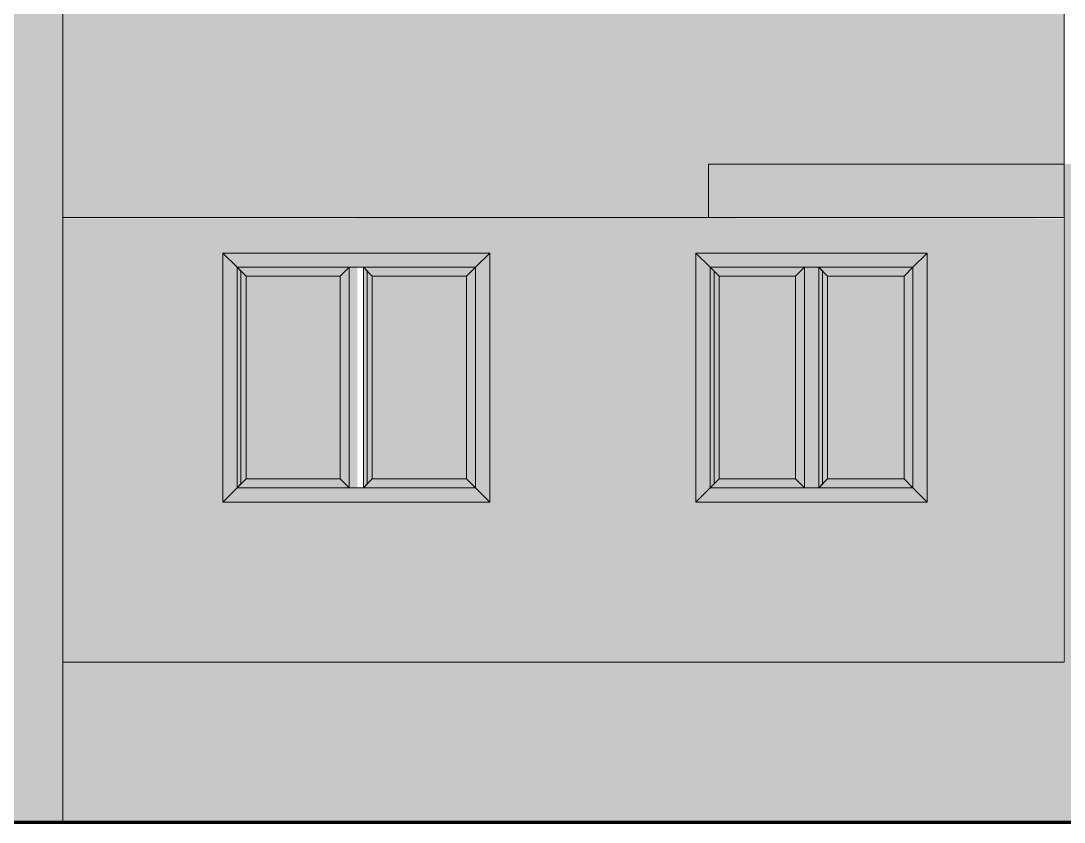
# Paper-space layout 'Лист1' of a CAD drawing. Header units: millimetres. Extents: x 141 to 459, y 101 to 382.
# Drawn here: x 226.2 to 284.9, y 101.4 to 146.5 of the extents above; entities that cross this region are included whole.
import ezdxf

# ---------------------------------------------------------------- set-up
doc = ezdxf.new("R2010")
doc.units = ezdxf.units.MM
for name, color, linetype, lineweight in [('окна', 10, 'Continuous', 13), ('ТОЛСТЫЕ3', 7, 'Continuous', 50), ('ТОНКИЕе', 7, 'Continuous', 13)]:
    doc.layers.add(name, color=color, linetype=linetype, lineweight=lineweight)
doc.layers.add('тонкие', color=7, linetype='Continuous')

psp = doc.layouts.new('Лист1')

# ---------------------------------------------------------------- hatches: boundary and pattern name
at = {"layer": 'окна', "true_color": 0x9b93a5, "transparency": 33554687}
h = psp.add_hatch(color=253, dxfattribs=at)
h.dxf.hatch_style = 1
h.paths.add_polyline_path([(224.806, 121.798), (221.357, 121.798), (221.357, 119.405), (200.286, 119.405), (200.286, 121.792), (191.422, 121.792), (191.422, 119.357), (181.151, 119.357), (181.151, 110.444), (224.806, 110.444)])
h.paths.add_polyline_path([(284.846, 135.381), (245.106, 135.425), (245.106, 133.442), (252.606, 133.442), (252.606, 119.442), (245.106, 119.442), (245.156, 110.444), (256.618, 110.444), (264.206, 110.444), (284.846, 110.444)])
h.paths.add_polyline_path([(264.206, 119.442), (264.206, 133.442), (277.206, 133.442), (277.206, 119.442)], flags=16)
h.paths.add_polyline_path([(430.156, 135.444), (338.701, 135.444), (338.701, 117.327), (396.356, 114.444), (411.356, 114.444), (411.356, 110.444), (430.156, 110.444)])
h.paths.add_polyline_path([(385.256, 133.444), (406.256, 133.444), (406.256, 119.444), (385.256, 119.444)], flags=16)
at = {"layer": 'окна', "true_color": 0x594a64, "transparency": 33554687}
h = psp.add_hatch(color=251, dxfattribs=at)
h.dxf.hatch_style = 1
h.paths.add_polyline_path([(160.806, 110.444), (157.856, 110.444), (157.856, 104.444), (157.856, 101.444), (160.806, 101.444)])
h.paths.add_polyline_path([(164.606, 110.444), (164.606, 104.444), (164.606, 101.444), (224.806, 101.444), (224.806, 110.444)])
h.paths.add_polyline_path([(228.606, 110.444), (228.606, 101.444), (237.606, 101.444), (256.358, 101.444), (264.206, 101.444), (284.906, 101.444), (284.906, 110.444), (277.206, 110.444), (264.206, 110.444), (256.618, 110.444)])
h.paths.add_polyline_path([(288.706, 101.444), (291.356, 101.444), (291.356, 110.444), (288.706, 110.444)])
h.paths.add_polyline_path([(430.156, 101.444), (430.156, 110.444), (415.956, 110.444), (414.206, 110.444), (411.356, 110.444), (411.356, 107.944), (411.356, 107.444), (411.356, 101.444)])
h.paths.add_polyline_path([(411.356, 107.444), (411.356, 107.944), (411.356, 110.444), (404.167, 110.444), (404.167, 107.444)])
h.paths.add_polyline_path([(404.167, 107.444), (404.167, 110.444), (396.356, 110.444), (396.356, 107.444)])
h.paths.add_polyline_path([(386.293, 109.941), (386.293, 108.947), (396.356, 108.444), (396.356, 110.444)])
h.paths.add_polyline_path([(396.356, 107.444), (396.356, 107.944), (386.293, 108.447), (386.293, 107.947)])
h.paths.add_polyline_path([(376.306, 108.947), (376.306, 108.447), (386.293, 107.947), (386.293, 108.447)])
h.paths.add_polyline_path([(376.356, 109.444), (386.293, 108.947), (386.293, 109.941)])
h.paths.add_polyline_path([(396.356, 110.444), (386.293, 110.444), (386.293, 109.941)], flags=17)
h.paths.add_polyline_path([(386.293, 109.941), (386.293, 110.444), (376.306, 110.444), (376.306, 109.447), (376.356, 109.444)])
h.paths.add_polyline_path([(371.356, 109.194), (366.356, 108.944), (376.306, 108.447), (376.306, 108.947)])
h.paths.add_polyline_path([(376.306, 109.447), (376.306, 110.444), (366.318, 110.444), (366.318, 109.946)])
h.paths.add_polyline_path([(366.318, 109.446), (366.318, 108.946), (366.356, 108.944), (371.356, 109.194)])
h.paths.add_polyline_path([(366.318, 108.946), (366.318, 109.446), (356.331, 109.946), (356.331, 109.446)])
h.paths.add_polyline_path([(366.318, 109.946), (366.318, 110.444), (356.356, 110.444)])
h.paths.add_polyline_path([(356.331, 109.446), (356.331, 109.946), (346.356, 110.444), (346.343, 110.444), (346.343, 109.945)])
h.paths.add_polyline_path([(346.343, 109.945), (346.343, 110.444), (338.701, 110.444), (338.701, 110.327)])
at = {"layer": 'тонкие', "true_color": 0x5d515c, "transparency": 33554687}
h = psp.add_hatch(color=251, dxfattribs=at)
h.dxf.hatch_style = 1
h.paths.add_polyline_path([(245.156, 119.444), (237.606, 119.444), (237.603, 133.444), (245.106, 133.444), (245.106, 135.393), (228.606, 135.393), (228.606, 110.444), (245.156, 110.444)])
h.paths.add_polyline_path([(181.288, 119.444), (170.356, 119.444), (170.356, 133.444), (191.356, 133.444), (191.356, 121.791), (200.304, 121.806), (200.356, 133.444), (221.356, 133.444), (221.356, 121.806), (224.806, 121.806), (224.806, 138.444), (164.606, 138.444), (164.606, 110.444), (181.222, 110.444)])
at = {"layer": 'тонкие', "transparency": 33554687}
h = psp.add_hatch(color=7, dxfattribs=at)
h.dxf.hatch_style = 1
h.paths.add_polyline_path([(238.406, 120.242), (238.62, 120.456), (238.62, 132.427), (238.406, 132.642)])
h = psp.add_hatch(color=7, dxfattribs=at)
h.dxf.hatch_style = 1
h.paths.add_polyline_path([(238.406, 120.242), (238.62, 120.456), (238.62, 132.427), (238.406, 132.642)])
h = psp.add_hatch(color=7, dxfattribs=at)
h.dxf.hatch_style = 1
h.paths.add_polyline_path([(245.506, 120.242), (245.72, 120.456), (245.72, 132.427), (245.506, 132.642)])
h = psp.add_hatch(color=7, dxfattribs=at)
h.dxf.hatch_style = 1
h.paths.add_polyline_path([(245.506, 120.242), (245.72, 120.456), (245.72, 132.427), (245.506, 132.642)])
h = psp.add_hatch(color=7, dxfattribs=at)
h.dxf.hatch_style = 1
h.paths.add_polyline_path([(265.006, 120.242), (265.22, 120.456), (265.22, 132.427), (265.006, 132.642)])
h = psp.add_hatch(color=7, dxfattribs=at)
h.dxf.hatch_style = 1
h.paths.add_polyline_path([(265.006, 120.242), (265.22, 120.456), (265.22, 132.427), (265.006, 132.642)])
h = psp.add_hatch(color=7, dxfattribs=at)
h.dxf.hatch_style = 1
h.paths.add_polyline_path([(271.106, 120.242), (271.32, 120.456), (271.32, 132.427), (271.106, 132.642)])
h = psp.add_hatch(color=7, dxfattribs=at)
h.dxf.hatch_style = 1
h.paths.add_polyline_path([(271.106, 120.242), (271.32, 120.456), (271.32, 132.427), (271.106, 132.642)])
at = {"layer": 'тонкие', "true_color": 0x433240, "transparency": 33554687}
h = psp.add_hatch(color=229, dxfattribs=at)
h.dxf.hatch_style = 1
h.paths.add_polyline_path([(245.222, 110.444), (228.606, 110.444), (228.606, 101.444), (245.156, 101.444)])
at = {"layer": 'ТОНКИЕе', "true_color": 0xf7f7f7, "transparency": 33554687}
h = psp.add_hatch(color=7, dxfattribs=at)
h.dxf.hatch_style = 1
h.paths.add_polyline_path([(164.606, 334.444), (164.606, 364.444), (160.806, 364.444), (160.806, 138.444), (160.806, 135.444), (160.806, 104.444), (160.806, 101.444), (164.606, 101.444), (164.606, 110.444)])
h.paths.add_polyline_path([(228.606, 334.444), (228.606, 364.444), (224.806, 364.444), (224.806, 333.644), (224.806, 331.444), (224.806, 104.444), (224.806, 101.444), (228.606, 101.444), (228.606, 138.444)])
h.paths.add_polyline_path([(338.701, 138.444), (284.906, 138.444), (284.906, 110.444), (284.906, 101.444), (288.706, 101.444), (288.706, 134.644), (333.356, 134.644), (334.901, 134.644), (334.901, 117.444), (336.356, 117.444), (338.701, 117.327)])
h.paths.add_polyline_path([(284.906, 138.444), (264.906, 138.444), (264.906, 135.444), (284.906, 135.444)])
at = {"layer": 'ТОНКИЕе', "true_color": 0x783b4a}
h = psp.add_hatch(color=247, dxfattribs=at)
h.dxf.hatch_style = 1
h.paths.add_polyline_path([(245.156, 315.444), (237.606, 315.444), (237.606, 329.444), (245.106, 329.444), (245.106, 347.944), (228.606, 364.444), (228.606, 135.443), (245.106, 135.444), (245.106, 147.444), (237.606, 147.444), (237.606, 161.444), (245.156, 161.444), (245.156, 175.444), (237.606, 175.444), (237.606, 189.444), (245.156, 189.444), (245.156, 203.444), (237.606, 203.444), (237.606, 217.444), (245.156, 217.444), (245.156, 231.444), (237.606, 231.444), (237.606, 245.444), (245.156, 245.444), (245.156, 259.444), (237.606, 259.444), (237.606, 273.444), (245.156, 273.444), (245.156, 287.444), (237.606, 287.444), (237.606, 301.444), (245.156, 301.444)])
at = {"layer": 'ТОНКИЕе', "true_color": 0xb15964, "transparency": 33554687}
h = psp.add_hatch(color=245, dxfattribs=at)
h.dxf.hatch_style = 1
h.paths.add_polyline_path([(284.906, 334.444), (264.206, 334.444), (245.106, 334.444), (245.106, 329.444), (252.606, 329.444), (252.606, 315.444), (245.106, 315.444), (245.106, 301.444), (252.606, 301.444), (252.606, 287.444), (245.106, 287.444), (245.106, 273.444), (252.606, 273.444), (252.606, 259.444), (245.106, 259.444), (245.106, 245.444), (252.606, 245.444), (252.606, 231.444), (245.106, 231.444), (245.106, 217.444), (252.606, 217.444), (252.606, 203.444), (245.106, 203.444), (245.106, 189.444), (252.606, 189.444), (252.606, 175.444), (245.106, 175.444), (245.106, 161.444), (252.606, 161.444), (252.606, 147.444), (245.106, 147.444), (245.106, 135.444), (264.206, 135.444), (264.906, 135.444), (264.906, 138.444), (284.906, 138.444)])
h.paths.add_polyline_path([(264.206, 147.444), (264.206, 161.444), (277.206, 161.444), (277.206, 147.444)], flags=16)
h.paths.add_polyline_path([(265.006, 148.244), (265.006, 160.644), (276.406, 160.644), (276.406, 148.244)], flags=0)
h.paths.add_polyline_path([(265.22, 148.459), (265.22, 160.43), (265.256, 160.394), (265.506, 160.144), (269.806, 160.144), (270.306, 160.644), (271.106, 160.644), (271.32, 160.43), (271.356, 160.394), (271.606, 160.144), (275.906, 160.144), (275.906, 148.744), (271.606, 148.744), (271.106, 148.244), (271.106, 160.644), (270.306, 160.644), (270.306, 148.244), (269.806, 148.744), (265.506, 148.744)], flags=0)
h.paths.add_polyline_path([(264.206, 175.444), (264.206, 189.444), (277.206, 189.444), (277.206, 175.444)], flags=16)
h.paths.add_polyline_path([(265.006, 176.244), (265.006, 188.644), (276.406, 188.644), (276.406, 176.244)], flags=0)
h.paths.add_polyline_path([(265.22, 176.459), (265.22, 188.43), (265.256, 188.394), (265.506, 188.144), (269.806, 188.144), (270.306, 188.644), (271.106, 188.644), (271.32, 188.43), (271.356, 188.394), (271.606, 188.144), (275.906, 188.144), (275.906, 176.744), (271.606, 176.744), (271.106, 176.244), (271.106, 188.644), (270.306, 188.644), (270.306, 176.244), (269.806, 176.744), (265.506, 176.744)], flags=0)
h.paths.add_polyline_path([(264.206, 203.444), (264.206, 217.444), (277.206, 217.444), (277.206, 203.444)], flags=16)
h.paths.add_polyline_path([(265.006, 204.244), (265.006, 216.644), (276.406, 216.644), (276.406, 204.244)], flags=0)
h.paths.add_polyline_path([(265.22, 204.459), (265.22, 216.43), (265.256, 216.394), (265.506, 216.144), (269.806, 216.144), (270.306, 216.644), (271.106, 216.644), (271.32, 216.43), (271.356, 216.394), (271.606, 216.144), (275.906, 216.144), (275.906, 204.744), (271.606, 204.744), (271.106, 204.244), (271.106, 216.644), (270.306, 216.644), (270.306, 204.244), (269.806, 204.744), (265.506, 204.744)], flags=0)
h.paths.add_polyline_path([(264.206, 231.444), (264.206, 245.444), (277.206, 245.444), (277.206, 231.444)], flags=16)
h.paths.add_polyline_path([(265.006, 232.244), (265.006, 244.644), (276.406, 244.644), (276.406, 232.244)], flags=0)
h.paths.add_polyline_path([(265.22, 232.459), (265.22, 244.43), (265.256, 244.394), (265.506, 244.144), (269.806, 244.144), (270.306, 244.644), (271.106, 244.644), (271.32, 244.43), (271.356, 244.394), (271.606, 244.144), (275.906, 244.144), (275.906, 232.744), (271.606, 232.744), (271.106, 232.244), (271.106, 244.644), (270.306, 244.644), (270.306, 232.244), (269.806, 232.744), (265.506, 232.744)], flags=0)
h.paths.add_polyline_path([(264.206, 259.444), (264.206, 273.444), (277.206, 273.444), (277.206, 259.444)], flags=16)
h.paths.add_polyline_path([(265.006, 260.244), (265.006, 272.644), (276.406, 272.644), (276.406, 260.244)], flags=0)
h.paths.add_polyline_path([(265.22, 260.459), (265.22, 272.43), (265.256, 272.394), (265.506, 272.144), (269.806, 272.144), (270.306, 272.644), (271.106, 272.644), (271.32, 272.43), (271.356, 272.394), (271.606, 272.144), (275.906, 272.144), (275.906, 260.744), (271.606, 260.744), (271.106, 260.244), (271.106, 272.644), (270.306, 272.644), (270.306, 260.244), (269.806, 260.744), (265.506, 260.744)], flags=0)
h.paths.add_polyline_path([(264.206, 287.444), (264.206, 301.444), (277.206, 301.444), (277.206, 287.444)], flags=16)
h.paths.add_polyline_path([(265.006, 288.244), (265.006, 300.644), (276.406, 300.644), (276.406, 288.244)], flags=0)
h.paths.add_polyline_path([(265.22, 288.459), (265.22, 300.43), (265.256, 300.394), (265.506, 300.144), (269.806, 300.144), (270.306, 300.644), (271.106, 300.644), (271.32, 300.43), (271.356, 300.394), (271.606, 300.144), (275.906, 300.144), (275.906, 288.744), (271.606, 288.744), (271.106, 288.244), (271.106, 300.644), (270.306, 300.644), (270.306, 288.244), (269.806, 288.744), (265.506, 288.744)], flags=0)
h.paths.add_polyline_path([(264.206, 315.444), (264.206, 329.444), (277.206, 329.444), (277.206, 315.444)], flags=16)
h.paths.add_polyline_path([(265.006, 316.244), (265.006, 328.644), (276.406, 328.644), (276.406, 316.244)], flags=0)
h.paths.add_polyline_path([(265.22, 316.459), (265.22, 328.43), (265.256, 328.394), (265.506, 328.144), (269.806, 328.144), (270.306, 328.644), (271.106, 328.644), (271.32, 328.43), (271.356, 328.394), (271.606, 328.144), (275.906, 328.144), (275.906, 316.744), (271.606, 316.744), (271.106, 316.244), (271.106, 328.644), (270.306, 328.644), (270.306, 316.244), (269.806, 316.744), (265.506, 316.744)], flags=0)
h.paths.add_polyline_path([(275.906, 316.744), (271.606, 316.744), (271.606, 328.144), (275.906, 328.144)], flags=0)
h.paths.add_polyline_path([(265.506, 316.744), (265.506, 328.144), (269.806, 328.144), (269.806, 316.744)], flags=0)
h.paths.add_polyline_path([(160.806, 163.43), (157.856, 163.43), (157.856, 140.444), (160.806, 140.444)])
h.paths.add_polyline_path([(160.806, 191.403), (157.856, 191.403), (157.856, 168.444), (160.806, 168.444)])
h.paths.add_polyline_path([(160.806, 219.447), (157.856, 219.447), (157.856, 196.444), (160.806, 196.444)])
h.paths.add_polyline_path([(160.806, 250.444), (157.856, 250.444), (157.856, 224.447), (160.806, 224.447)])
h.paths.add_polyline_path([(160.806, 275.423), (157.856, 275.423), (157.856, 252.444), (160.806, 252.444)])
h.paths.add_polyline_path([(160.806, 303.427), (157.856, 303.427), (157.856, 280.444), (160.806, 280.444)])
h.paths.add_polyline_path([(160.806, 331.444), (157.856, 331.444), (157.856, 308.444), (160.806, 308.444)])
at = {"layer": 'ТОНКИЕе', "true_color": 0xededed, "transparency": 33554687}
h = psp.add_hatch(color=7, dxfattribs=at)
h.dxf.hatch_style = 1
h.paths.add_polyline_path([(184.756, 121.806), (183.956, 121.806), (183.956, 120.244), (184.756, 120.244)])
h.paths.add_polyline_path([(190.556, 120.244), (181.24, 120.244), (181.24, 119.444), (191.356, 119.444)])
h.paths.add_polyline_path([(191.356, 121.806), (191.336, 121.806), (190.556, 121.806), (190.556, 120.244), (191.356, 119.444)])
h.paths.add_polyline_path([(201.156, 121.806), (200.356, 121.806), (200.356, 119.444), (201.156, 120.244)])
h.paths.add_polyline_path([(220.556, 120.244), (201.156, 120.244), (200.356, 119.444), (221.356, 119.444)])
h.paths.add_polyline_path([(207.756, 121.806), (206.956, 121.806), (206.956, 120.244), (207.756, 120.244)])
h.paths.add_polyline_path([(214.756, 121.806), (213.956, 121.806), (213.956, 120.244), (214.756, 120.244)])
h.paths.add_polyline_path([(221.356, 121.806), (220.556, 121.806), (220.556, 120.244), (221.356, 119.444)])
h.paths.add_polyline_path([(251.806, 120.242), (245.106, 120.242), (245.106, 119.442), (252.606, 119.442)], flags=17)
h.paths.add_polyline_path([(252.606, 133.442), (245.106, 133.442), (245.106, 132.642), (251.806, 132.642), (251.806, 120.242), (252.606, 119.442)])
h.paths.add_polyline_path([(265.006, 132.642), (264.206, 133.442), (264.206, 119.442), (265.006, 120.242)])
h.paths.add_polyline_path([(276.406, 120.242), (265.006, 120.242), (264.206, 119.442), (277.206, 119.442)])
h.paths.add_polyline_path([(277.206, 133.442), (276.406, 132.642), (276.406, 120.242), (277.206, 119.442)])
h.paths.add_polyline_path([(277.206, 133.442), (264.206, 133.442), (265.006, 132.642), (276.406, 132.642)])
h.paths.add_polyline_path([(271.106, 132.642), (270.306, 132.642), (270.306, 120.242), (271.106, 120.242)])
h.paths.add_polyline_path([(320.356, 119.444), (321.156, 120.244), (321.156, 124.62), (320.356, 124.62)])
h.paths.add_polyline_path([(333.356, 124.62), (332.556, 124.62), (332.556, 120.244), (333.356, 119.444)])
h.paths.add_polyline_path([(332.556, 120.244), (321.156, 120.244), (320.356, 119.444), (333.356, 119.444)])
h.paths.add_polyline_path([(327.256, 124.62), (326.456, 124.62), (326.456, 120.244), (326.856, 120.244), (327.256, 120.244)])
at = {"layer": 'ТОНКИЕе', "true_color": 0x999999}
h = psp.add_hatch(color=253, dxfattribs=at)
h.dxf.hatch_style = 1
h.paths.add_polyline_path([(245.156, 133.442), (237.606, 133.442), (238.406, 132.642), (245.156, 132.642)], flags=17)
h.paths.add_polyline_path([(238.406, 132.642), (237.606, 133.442), (237.606, 119.442), (245.156, 119.442), (245.156, 120.242), (244.706, 120.242), (238.406, 120.242)])
h.paths.add_polyline_path([(245.156, 132.642), (244.706, 132.642), (244.706, 120.242), (245.156, 120.242)], flags=17)
at = {"layer": 'ТОНКИЕе', "true_color": 0xd6d6d6, "transparency": 33554687}
h = psp.add_hatch(color=254, dxfattribs=at)
h.dxf.hatch_style = 1
h.paths.add_polyline_path([(183.056, 120.744), (181.24, 120.744), (181.24, 120.244), (183.556, 120.244)])
h.paths.add_polyline_path([(183.556, 121.806), (183.056, 121.806), (183.056, 120.744), (183.556, 120.244)])
h.paths.add_polyline_path([(183.956, 121.806), (183.556, 121.806), (183.556, 120.244), (183.956, 120.244)])
h.paths.add_polyline_path([(185.256, 121.806), (184.97, 121.806), (184.97, 120.459), (185.256, 120.744)])
h.paths.add_polyline_path([(190.056, 120.744), (185.256, 120.744), (184.97, 120.459), (184.756, 120.244), (190.556, 120.244)])
h.paths.add_polyline_path([(190.556, 121.806), (190.056, 121.806), (190.056, 120.744), (190.556, 120.244)])
h.paths.add_polyline_path([(201.656, 121.806), (201.37, 121.806), (201.37, 120.459), (201.656, 120.744)])
h.paths.add_polyline_path([(206.456, 120.744), (201.656, 120.744), (201.37, 120.459), (201.156, 120.244), (206.956, 120.244)])
h.paths.add_polyline_path([(206.956, 121.806), (206.456, 121.806), (206.456, 120.744), (206.956, 120.244)])
h.paths.add_polyline_path([(208.256, 121.806), (207.97, 121.806), (207.97, 120.459), (208.256, 120.744)])
h.paths.add_polyline_path([(213.056, 120.744), (208.256, 120.744), (207.97, 120.459), (207.756, 120.244), (213.556, 120.244)])
h.paths.add_polyline_path([(213.556, 121.806), (213.056, 121.806), (213.056, 120.744), (213.556, 120.244)])
h.paths.add_polyline_path([(213.956, 121.806), (213.556, 121.806), (213.556, 120.244), (213.956, 120.244)])
h.paths.add_polyline_path([(215.256, 121.806), (214.97, 121.806), (214.97, 120.459), (215.256, 120.744)])
h.paths.add_polyline_path([(220.056, 120.744), (215.256, 120.744), (214.756, 120.244), (220.556, 120.244)])
h.paths.add_polyline_path([(220.556, 121.806), (220.056, 121.806), (220.056, 120.744), (220.556, 120.244)])
h.paths.add_polyline_path([(251.306, 120.742), (246.006, 120.742), (245.506, 120.242), (251.806, 120.242)])
h.paths.add_polyline_path([(246.006, 132.142), (251.306, 132.142), (251.306, 120.742), (251.806, 120.242), (251.806, 132.642), (245.506, 132.642), (245.72, 132.427), (245.72, 120.456), (246.006, 120.742)])
h.paths.add_polyline_path([(265.506, 132.142), (265.22, 132.427), (265.22, 120.456), (265.506, 120.742)])
h.paths.add_polyline_path([(269.806, 120.742), (265.506, 120.742), (265.006, 120.242), (270.306, 120.242)])
h.paths.add_polyline_path([(270.306, 132.642), (269.806, 132.142), (269.806, 120.742), (270.306, 120.242)])
h.paths.add_polyline_path([(271.606, 132.142), (271.32, 132.427), (271.32, 120.456), (271.606, 120.742)])
h.paths.add_polyline_path([(275.906, 120.742), (271.606, 120.742), (271.106, 120.242), (276.406, 120.242)])
h.paths.add_polyline_path([(270.306, 132.642), (265.006, 132.642), (265.22, 132.427), (265.256, 132.392), (265.506, 132.142), (269.806, 132.142)])
h.paths.add_polyline_path([(276.406, 132.642), (271.106, 132.642), (271.32, 132.427), (271.606, 132.142), (275.906, 132.142)])
h.paths.add_polyline_path([(276.406, 132.642), (275.906, 132.142), (275.906, 120.742), (276.406, 120.242)])
h.paths.add_polyline_path([(321.656, 124.62), (321.37, 124.62), (321.37, 120.459), (321.656, 120.744)])
h.paths.add_polyline_path([(325.956, 120.744), (321.656, 120.744), (321.156, 120.244), (326.456, 120.244)])
h.paths.add_polyline_path([(326.456, 124.62), (325.956, 124.62), (325.956, 120.744), (326.456, 120.244)])
h.paths.add_polyline_path([(332.556, 124.62), (327.256, 124.62), (327.256, 120.244), (332.556, 120.244)])
at = {"layer": 'ТОНКИЕе', "true_color": 0x858585}
h = psp.add_hatch(color=252, dxfattribs=at)
h.dxf.hatch_style = 1
h.paths.add_polyline_path([(244.706, 132.642), (238.406, 132.642), (238.62, 132.427), (238.906, 132.142), (244.206, 132.142)])
h.paths.add_polyline_path([(238.906, 132.142), (238.62, 132.427), (238.62, 120.456), (238.406, 120.242), (244.706, 120.242), (244.706, 132.642), (244.206, 132.142), (244.206, 120.742), (238.906, 120.742)])
h = psp.add_hatch(color=252, dxfattribs=at)
h.dxf.hatch_style = 1
h.set_gradient(color1=(99, 99, 99), color2=(209, 209, 209), tint=1, name='CURVED')
h.paths.add_polyline_path([(238.906, 120.742), (244.206, 120.742), (244.206, 132.142), (238.906, 132.142)])
at = {"layer": 'ТОНКИЕе', "true_color": 0x9b8c9a, "transparency": 33554687}
h = psp.add_hatch(color=252, dxfattribs=at)
h.dxf.hatch_style = 1
h.set_gradient(color1=(69, 69, 69), color2=(209, 209, 209), tint=1, name='CURVED')
h.paths.add_polyline_path([(251.306, 132.142), (246.006, 132.142), (246.006, 120.742), (251.306, 120.742)])
h.paths.add_polyline_path([(265.506, 120.742), (269.806, 120.742), (269.806, 132.142), (265.506, 132.142)])
h.paths.add_polyline_path([(271.606, 120.742), (275.906, 120.742), (275.906, 132.142), (271.606, 132.142)])

# ---------------------------------------------------------------- linework, layer by layer
at = {"layer": 'окна', "color": 0}
for points in [[(228.606, 101.444), (228.606, 138.444)], [(284.906, 135.444), (264.906, 135.444), (264.906, 138.444), (284.906, 138.444)], [(228.606, 110.444), (245.156, 110.444)], [(228.606, 101.444), (237.606, 101.444)]]:
    psp.add_lwpolyline(points, dxfattribs=at)
at = {"layer": 'окна', "color": 7}
for points in [[(238.406, 132.642), (237.606, 133.442)], [(238.406, 132.642), (237.606, 133.442)], [(251.806, 132.642), (252.606, 133.442)], [(251.806, 132.642), (252.606, 133.442)], [(264.206, 133.442), (265.006, 132.642)], [(264.206, 133.442), (265.006, 132.642)], [(276.406, 132.642), (277.206, 133.442)], [(276.406, 132.642), (277.206, 133.442)], [(238.406, 120.242), (238.406, 120.242), (238.406, 132.642), (238.406, 132.642), (251.806, 132.642), (251.806, 132.642), (251.806, 120.242), (251.806, 120.242), (238.406, 120.242)], [(238.906, 132.142), (238.406, 132.642)], [(238.406, 120.242), (238.62, 120.456), (238.62, 132.427), (238.406, 132.642), (238.406, 120.242)], [(238.406, 120.242), (238.406, 120.242), (238.406, 132.642), (238.406, 132.642), (251.806, 132.642), (251.806, 132.642), (251.806, 120.242), (251.806, 120.242), (238.406, 120.242)], [(238.906, 132.142), (238.406, 132.642)], [(238.406, 120.242), (238.62, 120.456), (238.62, 132.427), (238.406, 132.642), (238.406, 120.242)], [(244.206, 132.142), (244.706, 132.642)], [(244.206, 132.142), (244.706, 132.642)], [(245.106, 132.642), (244.706, 132.642), (244.706, 120.242), (245.506, 120.242), (245.506, 132.642)], [(245.106, 132.642), (244.706, 132.642), (244.706, 120.242), (245.506, 120.242), (245.506, 132.642)], [(246.006, 132.142), (245.506, 132.642)], [(245.506, 120.242), (245.72, 120.456), (245.72, 132.427), (245.506, 132.642), (245.506, 120.242)], [(246.006, 132.142), (245.506, 132.642)], [(245.506, 120.242), (245.72, 120.456), (245.72, 132.427), (245.506, 132.642), (245.506, 120.242)], [(251.306, 132.142), (251.806, 132.642)], [(251.306, 132.142), (251.806, 132.642)], [(265.006, 120.242), (265.006, 120.242), (265.006, 132.642), (265.006, 132.642), (276.406, 132.642), (276.406, 132.642), (276.406, 120.242), (276.406, 120.242), (265.006, 120.242)], [(265.506, 132.142), (265.006, 132.642)], [(265.006, 120.242), (265.22, 120.456), (265.22, 132.427), (265.006, 132.642), (265.006, 120.242)], [(265.006, 120.242), (265.006, 120.242), (265.006, 132.642), (265.006, 132.642), (276.406, 132.642), (276.406, 132.642), (276.406, 120.242), (276.406, 120.242), (265.006, 120.242)], [(265.506, 132.142), (265.006, 132.642)], [(265.006, 120.242), (265.22, 120.456), (265.22, 132.427), (265.006, 132.642), (265.006, 120.242)], [(269.806, 132.142), (270.306, 132.642)], [(269.806, 132.142), (270.306, 132.642)], [(270.706, 120.242), (270.306, 120.242), (270.306, 132.642), (271.106, 132.642), (271.106, 120.242)], [(270.706, 120.242), (270.306, 120.242), (270.306, 132.642), (271.106, 132.642), (271.106, 120.242)], [(271.606, 132.142), (271.106, 132.642)], [(271.106, 120.242), (271.32, 120.456), (271.32, 132.427), (271.106, 132.642), (271.106, 120.242)], [(271.606, 132.142), (271.106, 132.642)], [(271.106, 120.242), (271.32, 120.456), (271.32, 132.427), (271.106, 132.642), (271.106, 120.242)], [(275.906, 132.142), (276.406, 132.642)], [(275.906, 132.142), (276.406, 132.642)], [(238.656, 132.392), (238.62, 132.427), (238.62, 120.456)], [(238.656, 132.392), (238.62, 132.427), (238.62, 120.456)], [(238.906, 132.142), (238.906, 132.142), (238.906, 132.142), (244.206, 132.142), (244.206, 132.142), (244.206, 120.742), (244.206, 120.742), (238.906, 120.742), (238.906, 120.742), (238.906, 132.142)], [(238.906, 132.142), (238.906, 132.142), (238.906, 132.142), (244.206, 132.142), (244.206, 132.142), (244.206, 120.742), (244.206, 120.742), (238.906, 120.742), (238.906, 120.742), (238.906, 132.142)], [(245.756, 132.392), (245.72, 132.427), (245.72, 120.456)], [(245.756, 132.392), (245.72, 132.427), (245.72, 120.456)], [(246.006, 132.142), (246.006, 132.142), (246.006, 132.142), (251.306, 132.142), (251.306, 132.142), (251.306, 120.742), (251.306, 120.742), (246.006, 120.742), (246.006, 120.742), (246.006, 132.142)], [(246.006, 132.142), (246.006, 132.142), (246.006, 132.142), (251.306, 132.142), (251.306, 132.142), (251.306, 120.742), (251.306, 120.742), (246.006, 120.742), (246.006, 120.742), (246.006, 132.142)], [(265.256, 132.392), (265.22, 132.427), (265.22, 120.456)], [(265.256, 132.392), (265.22, 132.427), (265.22, 120.456)], [(265.506, 132.142), (265.506, 132.142), (265.506, 132.142), (269.806, 132.142), (269.806, 132.142), (269.806, 120.742), (269.806, 120.742), (265.506, 120.742), (265.506, 120.742), (265.506, 132.142)], [(265.506, 132.142), (265.506, 132.142), (265.506, 132.142), (269.806, 132.142), (269.806, 132.142), (269.806, 120.742), (269.806, 120.742), (265.506, 120.742), (265.506, 120.742), (265.506, 132.142)], [(271.356, 132.392), (271.32, 132.427), (271.32, 120.456)], [(271.356, 132.392), (271.32, 132.427), (271.32, 120.456)], [(271.606, 132.142), (271.606, 132.142), (271.606, 132.142), (275.906, 132.142), (275.906, 132.142), (275.906, 120.742), (275.906, 120.742), (271.606, 120.742), (271.606, 120.742), (271.606, 132.142)], [(271.606, 132.142), (271.606, 132.142), (271.606, 132.142), (275.906, 132.142), (275.906, 132.142), (275.906, 120.742), (275.906, 120.742), (271.606, 120.742), (271.606, 120.742), (271.606, 132.142)], [(238.906, 120.742), (238.406, 120.242)], [(238.906, 120.742), (238.406, 120.242)], [(244.706, 120.242), (244.206, 120.742)], [(244.706, 120.242), (244.206, 120.742)], [(246.006, 120.742), (245.506, 120.242)], [(246.006, 120.742), (245.506, 120.242)], [(251.806, 120.242), (251.306, 120.742)], [(251.806, 120.242), (251.306, 120.742)], [(265.506, 120.742), (265.006, 120.242)], [(265.506, 120.742), (265.006, 120.242)], [(270.306, 120.242), (269.806, 120.742)], [(270.306, 120.242), (269.806, 120.742)], [(271.606, 120.742), (271.106, 120.242)], [(271.606, 120.742), (271.106, 120.242)], [(276.406, 120.242), (275.906, 120.742)], [(276.406, 120.242), (275.906, 120.742)], [(238.406, 120.242), (237.606, 119.442)], [(238.406, 120.242), (237.606, 119.442)], [(252.606, 119.442), (251.806, 120.242)], [(252.606, 119.442), (251.806, 120.242)], [(264.206, 119.442), (265.006, 120.242)], [(264.206, 119.442), (265.006, 120.242)], [(277.206, 119.442), (276.406, 120.242)], [(277.206, 119.442), (276.406, 120.242)]]:
    psp.add_lwpolyline(points, dxfattribs=at)
at = {"layer": 'ТОЛСТЫЕ3', "lineweight": 70}
for points in [[(140.968, 101.444), (256.358, 101.444)], [(141.264, 101.444), (264.206, 101.444)], [(256.358, 101.444), (264.206, 101.444)], [(264.206, 101.444), (459.461, 101.444)], [(264.206, 101.444), (459.461, 101.444)]]:
    psp.add_lwpolyline(points, dxfattribs=at)
at = {"layer": 'ТОНКИЕе', "color": 7}
for points in [[(277.206, 110.444), (284.906, 110.444), (284.906, 364.444)], [(228.606, 104.444), (228.606, 334.444), (237.606, 334.444), (237.606, 334.444), (237.606, 334.444), (237.606, 334.444)], [(228.606, 135.444), (264.206, 135.444)], [(264.206, 135.444), (284.906, 135.444)], [(237.606, 119.442), (252.606, 119.442), (252.606, 133.442), (237.606, 133.442), (237.606, 119.442)], [(237.606, 119.442), (252.606, 119.442), (252.606, 133.442), (237.606, 133.442), (237.606, 119.442)], [(264.206, 119.442), (277.206, 119.442), (277.206, 133.442), (264.206, 133.442), (264.206, 119.442)], [(264.206, 119.442), (277.206, 119.442), (277.206, 133.442), (264.206, 133.442), (264.206, 119.442)], [(228.606, 110.444), (256.618, 110.444)], [(228.606, 110.444), (228.606, 101.444)], [(256.618, 110.444), (264.206, 110.444)], [(264.206, 110.444), (284.906, 110.444)]]:
    psp.add_lwpolyline(points, dxfattribs=at)

doc.saveas('drawing.dxf')
